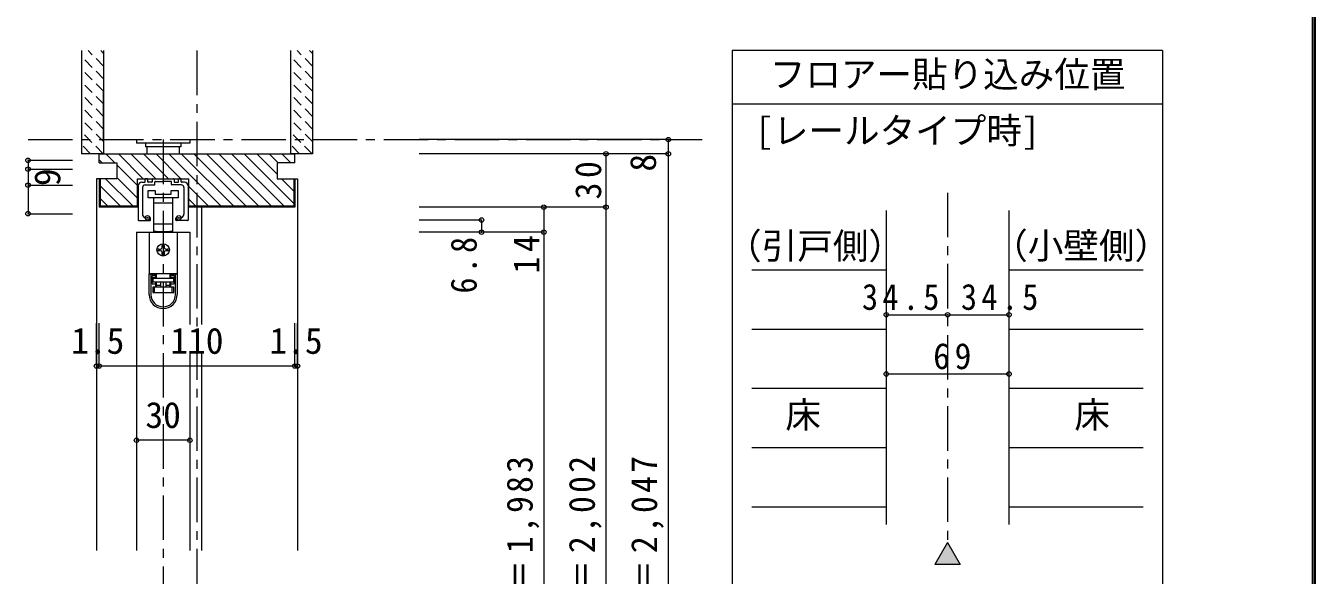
# Model space of a CAD drawing. Units: millimetres at full size, sheet at 1:5; details may follow other scales. Extents: x -957 to 993, y -689 to 708.
# Drawn here: x 268 to 993, y -227 to 82 of the extents above; entities that cross this region are included whole.
import ezdxf
from ezdxf.enums import TextEntityAlignment as Align

# ---------------------------------------------------------------- set-up
doc = ezdxf.new("R2010")
doc.units = ezdxf.units.MM
doc.header["$LTSCALE"] = 5
doc.header["$PDMODE"] = 32
doc.header["$PDSIZE"] = 2.5
doc.linetypes.add('CHAIN1', pattern=[8, 5, -1, 1, -1])
doc.linetypes.add('DASHED1', pattern=[1.8, 1.2, -0.6])
doc.layers.add('0-B_寸法', color=7, linetype='Continuous', lineweight=9)
doc.layers.add('F-1_枠', color=6, linetype='Continuous', lineweight=9)
doc.styles.add('ＭＳ ゴシック', font='')
doc.styles.get('ＭＳ ゴシック').set_extended_font_data('MS Gothic')

# ---------------------------------------------------------------- blocks, each defined once
blk = doc.blocks.new('01')
at = {"layer": '0-B_寸法'}
for p, q in [((-10.15, 6.02), (-10.15, 7.42)), ((-8.95, 7.72), (-9.85, 7.72)), ((-8.65, 6.02), (-8.65, 7.42)), ((-6.15, 7.42), (-6.15, 6.02)), ((-5.85, 7.72), (5.85, 7.72)), ((6.15, 7.42), (6.15, 6.02)), ((8.65, 6.02), (8.65, 7.42)), ((8.95, 7.72), (9.85, 7.72)), ((10.15, 6.02), (10.15, 7.42)), ((-14, 3.72), (-14, -15.48)), ((-12, 5.72), (-10.45, 5.72)), ((-11.65, 2.72), (-11.65, -12.157)), ((-10.15, 4.22), (-4.95, 4.22)), ((-6.45, 5.72), (-8.35, 5.72)), ((-4.65, 4.52), (-4.65, 5.92)), ((-4.35, 6.22), (-0.3, 6.22)), ((0, 6.52), (-0.3, 6.22)), ((0, 6.52), (0.3, 6.22)), ((4.35, 6.22), (0.3, 6.22)), ((4.65, 4.52), (4.65, 5.92)), ((10.15, 4.22), (4.95, 4.22)), ((6.45, 5.72), (8.35, 5.72)), ((12, 5.72), (10.45, 5.72)), ((11.65, 2.72), (11.65, -12.157)), ((14, 3.72), (14, -15.48)), ((-7.15, -15.48), (-7.15, -14.405)), ((7.15, -15.48), (7.15, -14.405)), ((-13.7, -15.78), (-7.45, -15.78)), ((13.7, -15.78), (7.45, -15.78))]:
    blk.add_line(p, q, dxfattribs=at)
for centre, radius, start, end in [((-9.85, 7.42), 0.3, 90, 180), ((-8.95, 7.42), 0.3, 0, 90), ((-5.85, 7.42), 0.3, 90, 180), ((5.85, 7.42), 0.3, 0, 90), ((8.95, 7.42), 0.3, 90, 180), ((9.85, 7.42), 0.3, 0, 90), ((-12, 3.72), 2, 90, 180), ((-10.15, 2.72), 1.5, 90, 180), ((-10.45, 6.02), 0.3, 270, 0), ((-8.35, 6.02), 0.3, 180, 270), ((-6.45, 6.02), 0.3, 270, 0), ((-4.95, 4.52), 0.3, 270, 0), ((-4.35, 5.92), 0.3, 90, 180), ((4.35, 5.92), 0.3, 0, 90), ((4.95, 4.52), 0.3, 180, 270), ((6.45, 6.02), 0.3, 180, 270), ((8.35, 6.02), 0.3, 270, 0), ((10.45, 6.02), 0.3, 180, 270), ((10.15, 2.72), 1.5, 0, 90), ((12, 3.72), 2, 0, 90), ((-9.65, -12.157), 2, 180, 253.54075), ((-8.8, -9.28), 5, 253.54075, 284.75682), ((-7.45, -14.405), 0.3, 0, 104.75682), ((7.45, -14.405), 0.3, 75.24318, 180), ((8.8, -9.28), 5, 255.24318, 286.45925), ((9.65, -12.157), 2, 286.45925, 0), ((-13.7, -15.48), 0.3, 180, 270), ((-7.45, -15.48), 0.3, 270, 0), ((7.45, -15.48), 0.3, 180, 270), ((13.7, -15.48), 0.3, 270, 0)]:
    blk.add_arc(centre, radius, start, end, dxfattribs=at)
for p in [(-8.8, -14.28), (8.8, -14.28)]:
    blk.add_point(p, dxfattribs=at)

msp = doc.modelspace()

# ---------------------------------------------------------------- linework, layer by layer
at = {"layer": '0-B_寸法'}
for p, q in [((299.051, 68.058), (299.051, 10.058)), ((311.551, 68.058), (311.551, 10.058)), ((416.551, 68.058), (416.551, 10.058)), ((665.04, 68.058), (665.04, -482.581)), ((906.916, 68.058), (665.04, 68.058)), ((906.916, 68.058), (906.916, -482.581)), ((311.551, 18.058), (311.551, 45.058)), ((416.551, 45.058), (416.551, 18.058)), ((906.916, 38.058), (665.04, 38.058)), ((330.052, 18.058), (330.052, 16.058)), ((360.051, 16.058), (330.052, 16.058)), ((335.052, 16.058), (335.052, 14.058)), ((355.051, 16.058), (355.051, 14.058)), ((360.051, 18.058), (360.051, 16.058)), ((629.051, 18.058), (489.051, 18.058)), ((629.051, 18.058), (629.051, 10.058)), ((311.551, 10.058), (299.051, 10.058)), ((309.051, 10.058), (307.551, 10.058)), ((309.051, 10.058), (419.051, 10.058)), ((309.051, 5.058), (309.051, 10.058)), ((317.783, 5.058), (312.783, 10.058)), ((333.854, -3.942), (319.854, 10.058)), ((340.925, -3.942), (326.925, 10.058)), ((347.996, -3.942), (333.996, 10.058)), ((355.051, 14.058), (335.052, 14.058)), ((336.051, 10.058), (336.051, 14.058)), ((355.067, -3.942), (341.067, 10.058)), ((377.638, -19.442), (348.138, 10.058)), ((354.051, 14.058), (354.051, 10.058)), ((384.709, -19.442), (355.209, 10.058)), ((391.78, -19.442), (362.28, 10.058)), ((398.851, -19.442), (369.351, 10.058)), ((405.923, -19.442), (376.423, 10.058)), ((412.994, -19.442), (383.494, 10.058)), ((418.551, -17.929), (390.565, 10.058)), ((409.051, -1.358), (397.636, 10.058)), ((409.707, 5.058), (404.707, 10.058)), ((416.778, 5.058), (411.778, 10.058)), ((419.051, 5.058), (419.051, 10.058)), ((629.051, 10.058), (489.051, 10.058)), ((594.051, -439.942), (594.051, 10.058)), ((629.051, 10.058), (629.051, -427.942)), ((310.712, 5.058), (309.051, 6.718)), ((309.051, 5.058), (319.051, 5.058)), ((319.051, 5.058), (319.051, -3.942)), ((330.651, -7.811), (319.051, 3.789)), ((419.051, 5.058), (409.051, 5.058)), ((409.051, 5.058), (409.051, -3.942)), ((309.051, -3.942), (309.051, -19.942)), ((309.551, -3.942), (309.551, -19.442)), ((328.141, -19.442), (312.641, -3.942)), ((330.651, -14.882), (319.051, -3.282)), ((330.651, -3.942), (359.451, -3.942)), ((330.651, -19.942), (330.651, -3.942)), ((418.551, -10.858), (411.636, -3.942)), ((418.551, -3.942), (418.551, -19.442)), ((419.051, -3.942), (419.051, -19.942)), ((321.07, -19.442), (309.551, -7.924)), ((336.551, -14.642), (336.551, -10.642)), ((336.551, -10.642), (340.551, -10.642)), ((340.551, -10.642), (340.551, -12.642)), ((340.551, -12.642), (349.551, -12.642)), ((349.551, -10.642), (353.551, -10.642)), ((349.551, -12.642), (349.551, -10.642)), ((353.551, -10.642), (353.551, -14.642)), ((359.451, -8.326), (370.567, -19.442)), ((330.651, -19.942), (309.051, -19.942)), ((313.999, -19.442), (309.551, -14.995)), ((330.651, -19.442), (309.551, -19.442)), ((345.051, -14.642), (336.551, -14.642)), ((339.801, -17.642), (339.801, -14.642)), ((345.051, -17.642), (339.801, -17.642)), ((339.801, -29.242), (339.801, -17.642)), ((353.551, -14.642), (345.051, -14.642)), ((350.301, -17.642), (345.051, -17.642)), ((350.301, -14.642), (350.301, -17.642)), ((350.301, -17.642), (350.301, -29.242)), ((363.496, -19.442), (359.451, -15.398)), ((418.551, -19.442), (359.451, -19.442)), ((366.551, -19.942), (366.551, -85.918)), ((594.051, -19.942), (489.051, -19.942)), ((559.051, -19.942), (559.051, -419.942)), ((524.051, -27.142), (489.051, -27.142)), ((524.051, -27.142), (524.051, -33.942)), ((751.609, -21.825), (751.609, -198.332)), ((820.609, -21.825), (820.609, -198.332)), ((330.051, -33.942), (330.051, -212.942)), ((330.051, -33.942), (360.051, -33.942)), ((337.151, -33.942), (337.151, -57.242)), ((337.151, -33.942), (352.951, -33.942)), ((339.801, -33.642), (339.801, -29.242)), ((339.801, -29.242), (345.051, -29.242)), ((341.051, -33.642), (339.801, -33.642)), ((341.051, -33.942), (341.051, -33.642)), ((345.051, -29.242), (350.301, -29.242)), ((350.301, -33.642), (349.051, -33.642)), ((350.301, -29.242), (350.301, -33.642)), ((352.951, -33.942), (352.951, -57.242)), ((360.051, -33.942), (360.051, -85.918)), ((559.051, -33.942), (489.051, -33.942)), ((342.551, -43.442), (343.551, -43.442)), ((344.551, -42.442), (344.551, -41.442)), ((345.551, -41.442), (345.551, -42.442)), ((346.551, -43.442), (347.551, -43.442)), ((343.551, -44.442), (342.551, -44.442)), ((344.551, -46.442), (344.551, -45.442)), ((345.551, -45.442), (345.551, -46.442)), ((347.551, -44.442), (346.551, -44.442)), ((337.151, -57.242), (337.151, -57.342)), ((337.151, -57.242), (352.951, -57.242)), ((337.151, -69.042), (337.151, -57.342)), ((338.151, -57.342), (340.851, -57.342)), ((340.151, -57.242), (340.151, -57.342)), ((340.851, -58.342), (340.851, -57.342)), ((341.051, -57.242), (341.051, -59.442)), ((349.051, -59.442), (349.051, -57.242)), ((349.251, -57.342), (349.251, -58.342)), ((349.251, -57.342), (351.951, -57.342)), ((349.951, -57.342), (349.951, -57.242)), ((351.951, -69.042), (351.951, -57.342)), ((351.951, -57.342), (352.951, -57.342)), ((352.951, -57.242), (352.951, -57.342)), ((352.951, -57.342), (352.951, -69.042)), ((676.109, -55.127), (751.609, -55.127)), ((820.609, -55.127), (896.109, -55.127)), ((338.951, -63.042), (338.951, -58.342)), ((340.851, -58.342), (338.951, -58.342)), ((340.851, -62.042), (338.951, -62.042)), ((338.951, -63.042), (340.851, -63.042)), ((339.151, -59.442), (341.051, -59.442)), ((339.151, -59.942), (339.151, -59.442)), ((339.151, -64.942), (339.151, -67.942)), ((340.151, -64.942), (339.151, -64.942)), ((340.151, -67.942), (340.151, -64.942)), ((349.951, -64.942), (340.151, -64.942)), ((340.851, -63.042), (340.851, -62.042)), ((340.851, -64.942), (340.851, -63.042)), ((341.051, -61.942), (341.051, -63.942)), ((343.551, -61.942), (343.551, -64.942)), ((346.551, -61.942), (346.551, -64.942)), ((349.051, -63.942), (346.551, -63.942)), ((349.051, -59.442), (350.951, -59.442)), ((349.051, -63.942), (349.051, -61.942)), ((349.051, -64.942), (349.051, -63.942)), ((351.151, -58.342), (349.251, -58.342)), ((349.251, -58.342), (349.251, -59.342)), ((349.251, -59.342), (351.151, -59.342)), ((349.251, -63.042), (351.151, -63.042)), ((349.251, -63.042), (349.251, -64.942)), ((349.951, -64.942), (349.951, -67.942)), ((350.951, -64.942), (349.951, -64.942)), ((350.951, -59.442), (350.951, -59.942)), ((350.951, -67.942), (350.951, -64.942)), ((351.151, -58.342), (351.151, -63.042)), ((339.151, -67.942), (340.151, -67.942)), ((340.151, -67.942), (349.951, -67.942)), ((349.951, -67.942), (350.951, -67.942)), ((419.051, -109.246), (419.051, -85.188)), ((419.051, -109.246), (419.051, -85.188)), ((751.609, -80.387), (786.109, -80.387)), ((786.109, -80.387), (820.609, -80.387)), ((309.051, -109.246), (309.051, -88.688)), ((676.109, -88.428), (751.609, -88.428)), ((820.609, -88.428), (896.109, -88.428)), ((360.051, -100.847), (360.051, -212.942)), ((366.551, -100.847), (366.551, -212.942)), ((419.051, -109.246), (309.051, -109.246)), ((751.609, -113.689), (820.609, -113.689)), ((676.109, -121.73), (751.609, -121.73)), ((820.609, -121.73), (896.109, -121.73)), ((360.051, -150.942), (330.051, -150.942)), ((676.109, -155.031), (751.609, -155.031)), ((820.609, -155.031), (896.109, -155.031)), ((676.109, -188.332), (751.609, -188.332)), ((820.609, -188.332), (896.109, -188.332)), ((786.109, -208.332), (778.971, -220.694)), ((786.109, -208.332), (793.246, -220.694)), ((793.246, -220.694), (778.971, -220.694))]:
    msp.add_line(p, q, dxfattribs=at)
at = {"layer": '0-B_寸法', "linetype": 'DASHED1'}
for p, q in [((311.551, 59.337), (302.831, 68.058)), ((311.551, 66.408), (309.902, 68.058)), ((429.051, 59.337), (420.331, 68.058)), ((429.051, 66.408), (427.402, 68.058)), ((311.551, 52.266), (299.051, 64.766)), ((429.051, 52.266), (416.551, 64.766)), ((311.551, 45.195), (299.051, 57.695)), ((429.051, 45.195), (416.551, 57.695)), ((311.551, 38.124), (299.051, 50.624)), ((311.551, 31.053), (299.051, 43.553)), ((429.051, 38.124), (416.551, 50.624)), ((429.051, 31.053), (416.551, 43.553)), ((311.551, 23.982), (299.051, 36.482)), ((429.051, 23.982), (416.551, 36.482)), ((311.551, 16.911), (299.051, 29.411)), ((429.051, 16.911), (416.551, 29.411)), ((311.334, 10.058), (299.051, 22.34)), ((428.834, 10.058), (416.551, 22.34)), ((304.263, 10.058), (299.051, 15.269)), ((421.763, 10.058), (416.551, 15.269))]:
    msp.add_line(p, q, dxfattribs=at)
at = {"layer": '0-B_寸法', "linetype": 'CHAIN1'}
for p, q in [((364.051, 68.058), (364.051, -449.942)), ((269.051, 18.058), (648.051, 18.058)), ((345.051, 18.058), (345.051, -439.942)), ((786.109, -11.825), (786.109, -208.332))]:
    msp.add_line(p, q, dxfattribs=at)
at = {"layer": '0-B_寸法', "color": 4}
for p, q in [((269.051, 6.407), (269.051, 1.407)), ((269.051, 6.407), (294.051, 6.407)), ((269.051, 1.407), (294.051, 1.407)), ((269.051, 1.407), (269.051, -7.593)), ((269.051, -7.593), (294.051, -7.593)), ((269.051, -7.593), (269.051, -23.593)), ((269.051, -23.593), (294.051, -23.593)), ((307.551, -109.246), (307.551, -85.188)), ((309.051, -109.246), (309.051, -85.188)), ((419.051, -109.246), (419.051, -85.188)), ((420.551, -109.246), (420.551, -85.188)), ((309.051, -109.246), (307.551, -109.246)), ((419.051, -109.246), (420.551, -109.246))]:
    msp.add_line(p, q, dxfattribs=at)
at = {"layer": '0-B_寸法'}
for points in [[(429.051, 68.058), (429.051, 10.058), (416.551, 10.058)], [(319.051, -3.942), (307.551, -3.942), (307.551, -212.942)], [(419.051, -19.942), (359.451, -19.942), (359.451, -3.942)], [(409.051, -3.942), (420.551, -3.942), (420.551, -212.942)], [(341.051, -33.642), (349.051, -33.642), (349.051, -33.942)], [(337.151, -57.342), (338.151, -57.342), (338.151, -69.042)], [(338.951, -59.342), (340.851, -59.342), (340.851, -58.342)], [(343.551, -63.942), (341.051, -63.942), (341.051, -64.942)], [(351.151, -62.042), (349.251, -62.042), (349.251, -63.042)]]:
    msp.add_lwpolyline(points, dxfattribs=at)
msp.add_lwpolyline([(339.151, -61.942), (350.951, -61.942), (350.951, -59.942), (339.151, -59.942)], close=True, dxfattribs=at)
msp.add_circle((345.051, -43.942), 3.5, dxfattribs=at)
for centre, radius, start, end in [((342.551, -43.942), 0.5, 90, 180), ((343.551, -42.442), 1, 270, 0), ((345.051, -41.442), 0.5, 90, 180), ((345.051, -41.442), 0.5, 0, 90), ((346.551, -42.442), 1, 180, 270), ((347.551, -43.942), 0.5, 0, 90), ((342.551, -43.942), 0.5, 180, 270), ((343.551, -45.442), 1, 0, 90), ((345.051, -46.442), 0.5, 180, 270), ((345.051, -46.442), 0.5, 270, 0), ((346.551, -45.442), 1, 90, 180), ((347.551, -43.942), 0.5, 270, 0), ((345.051, -69.042), 7.9, 180, 0), ((345.051, -69.042), 6.9, 180, 0)]:
    msp.add_arc(centre, radius, start, end, dxfattribs=at)
for p in [(629.051, 18.058), (269.051, 6.407), (594.051, 10.058), (629.051, 10.058), (269.051, 1.407), (269.051, -7.593), (559.051, -19.942), (594.051, -19.942), (269.051, -23.593), (524.051, -27.142), (524.051, -33.942), (559.051, -33.942), (751.609, -80.387), (786.109, -80.387), (820.609, -80.387), (307.551, -109.246), (309.051, -109.246), (419.051, -109.246), (420.551, -109.246), (751.609, -113.689), (820.609, -113.689), (330.051, -150.942), (360.051, -150.942)]:
    msp.add_point(p, dxfattribs=at)
at = {"layer": '0-B_寸法', "color": 16}
msp.add_solid([(793.246, -220.694), (786.109, -208.332), (778.971, -220.694)], dxfattribs=at)
at = {"layer": 'F-1_枠'}
for p, q in [((991.115, 707.602), (991.115, -689.065)), ((991.948, 707.602), (991.948, -689.065)), ((992.782, 707.602), (992.782, -689.065))]:
    msp.add_line(p, q, dxfattribs=at)

# ---------------------------------------------------------------- block references
at = {"layer": '0-B_寸法'}
msp.add_blockref('01', (345.051, -11.662), dxfattribs=at)

# ---------------------------------------------------------------- texts
at = {"layer": '0-B_寸法', "style": 'ＭＳ ゴシック'}
for s, p in [('フロアー貼り込み位置', (686.109, 43.058)), ('[レールタイプ時]', (677.922, 11.368)), ('（引戸側）', (661.563, -53.441)), ('（小壁側）', (811.21, -53.316)), ('1.5', (293.301, -106.746)), ('110', (349.051, -106.746)), ('1.5', (404.801, -106.746)), ('30', (335.051, -148.442)), ('床', (694.859, -148.38)), ('床', (857.359, -148.38))]:
    msp.add_text(s, height=14.66, dxfattribs=at).set_placement(p, align=Align.BOTTOM_LEFT)
for s, p in [('8', (626.551, 0.058)), ('9', (291.609, -8.093))]:
    msp.add_text(s, height=14.66, rotation=90, dxfattribs=at).set_placement(p, align=Align.BOTTOM_LEFT)
at = {"layer": '0-B_寸法', "char_height": 14.66, "attachment_point": 7, "rotation": 90, "style": 'ＭＳ ゴシック'}
for s, insert in [('\\T1.27;\\W0.95;30', (591.551, -15.567)), ('\\T1.27;\\W0.9;6.8', (521.551, -68.442)), ('\\T1.27;\\W0.95;14', (556.551, -57.192)), ('\\T1.19;\\W0.95;ＤＨ＝1,983', (556.551, -282.192)), ('\\T1.19;\\W0.95;枠内＝2,002', (591.551, -282.192)), ('\\T1.19;\\W0.95;枠外＝2,047', (626.551, -282.192))]:
    msp.add_mtext(s, dxfattribs=dict(at, insert=insert))
at = {"layer": '0-B_寸法', "char_height": 14.66, "attachment_point": 7, "style": 'ＭＳ ゴシック'}
for s, insert in [('\\T1.28;\\W0.9;34.5', (737.99, -77.887)), ('\\T1.28;\\W0.9;34.5', (793.628, -77.887)), ('\\T1.27;\\W0.95;69', (777.984, -111.189))]:
    msp.add_mtext(s, dxfattribs=dict(at, insert=insert))

doc.saveas('drawing.dxf')
